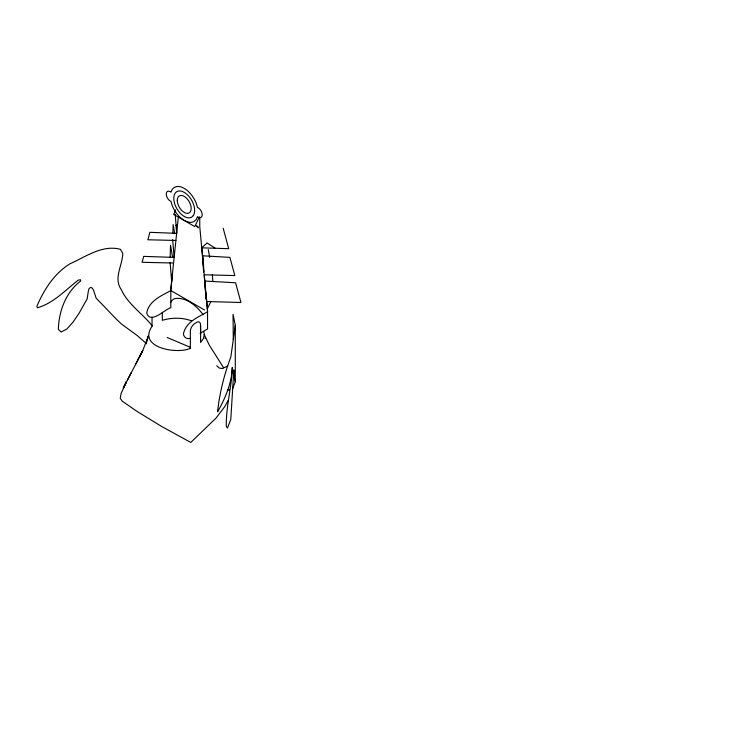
<?xml version="1.0" encoding="UTF-8"?>
<svg xmlns="http://www.w3.org/2000/svg" width="737" height="737" viewBox="0 0 737 737"><rect width="100%" height="100%" fill="white"/><g stroke="black" fill="none" stroke-linecap="round" stroke-linejoin="round"><path stroke-width="1.11" d="M170.146 257.185L170.533 245.209L172.615 257.453M172.863 233.224L173.14 224.61L174.715 233.666M175.259 214.375L176.631 233.334L149.915 232.321L147.833 239.783L175.894 240.446M175.351 212.118L175.443 209.861M180.611 218.382L180.629 217.848A19.659 11.35 60 0 1 172.182 205.494L170.956 201.358L170.321 201.09A5.749 3.317 60 0 1 166.258 194.043A5.749 3.317 60 0 1 170.321 191.703L170.956 192.164L172.182 189.446A19.659 11.35 60 0 1 196.263 203.348L197.498 207.484L198.133 207.751A5.749 3.317 60 0 1 202.196 214.799A5.749 3.317 60 0 1 198.133 217.139L197.498 216.678L196.263 219.396A19.659 11.35 60 0 1 187.824 222.003L184.222 220.474L180.629 217.848M178.262 217.682L170.818 289.484L170.818 307.771C166.138 308.167 150.449 325.091 146.718 313.068C148.588 301.037 161.578 295.73 170.818 290.544L172.44 273.731M233.288 339.527L233.039 314.33L235.287 325.33L230.865 356.883C224.241 374.497 219.497 393.162 217.608 411.836C225.227 398.302 231.786 383.231 232.284 367.404C231.796 387.22 225.9 406.474 226.314 426.364L227.475 428.031L230.792 419.399L233.841 369.836L234.338 377.897L235.287 381.72L232.643 388.639M228.138 400.486L224.886 406.446L215.978 418.155L190.772 442.421L161.808 426.576L136.667 411.163L122.149 401.075L120.242 398.247L121.052 393.595L126.442 381.628L123.282 387.892M146.599 341.775L148.524 335.455M146.331 342.327L148.321 336.127M148.201 336.505L143.162 349.55L135.553 364.622M170.818 302.419L171.62 300.65L174.531 298.623C186.268 296.707 196.595 305.975 203.145 314.662M175.452 210.552L173.656 214.375L194.798 226.581L199.303 217.047M211.003 301.341L207.337 308.757L207.548 311.751C198.981 316.827 187.631 321.028 184.121 331.438C181.836 335.243 185.761 339.757 189.851 338.412M126.478 381.536L123.65 387.395L142.794 350.471L139.523 356.957M127.437 380.052L131.112 372.784M205.918 293.059L206.701 301.534L240.944 302.492L235.582 282.768L204.803 281.055L206.065 299.231L204.223 274.763L234.836 275.574L229.898 257.379L202.463 255.785L203.624 271.99L203.486 263.256L201.726 247.825L207.088 242.915L215.222 248.258M227.742 366.059L222.353 368.509L219.377 368.067L216.733 365.764M176.419 225.209L175.876 225.55L176.429 225.209L176.64 233.334M152.034 317.103L152.043 326.261C137.285 347.689 176.926 354.543 190.422 348.334M200.077 333.29L207.548 328.978L207.548 310.692L199.755 226.554L199.755 217.139M190.339 348.371L190.358 331.189A7.287 4.717 -53 0 1 196.153 322.695A7.315 3.63 -66.1 0 1 200.473 323.829L200.63 333.852M227.318 390.149L229.4 389.901M173.554 263.017L142.084 262.289L143.733 256.384L174.144 257.397L172.661 239.672M201.726 247.825L228.71 248.691L223.164 228.175M190.588 347.403L167.17 337.518M191.583 320.871C182.279 317.361 171.73 317.509 162.315 320.319L162.315 312.304M170.818 290.544L204.49 309.991M196.355 225.614L198.152 227.005M146.7 343.847L137.478 335.75L121.642 324.142L116.17 319.001L96.132 298.107L93.608 290.424L92.374 288.167L90.642 287.393L89.14 288.517L88.366 290.931L87.206 298.78L78.979 313.4L73.037 322.097L66.874 329.006L61.171 332.018L58.37 329.402C58.785 311.217 65.851 292.248 80.665 280.99L80.526 279.793L78.362 280.051C65.427 290.028 53.451 303.34 37.347 307.762L36.85 306.334C43.944 289.761 54.133 273.648 69.785 263.883C85.639 256.863 102.157 244.5 120.407 249.299L122.766 253.362C122.582 265.578 113.176 278.181 121.31 289.632C127.989 304.427 142.49 313.501 152.347 325.966M196.908 226.452L198.198 227.788M223.597 367.772L209.253 345.027L204.158 334.386M203.716 331.512L204.361 334.349L203.412 338.532L200.602 342.438L200.621 325.257M205.015 337.887L205.144 338.449M208.267 249.603L209.723 257.37M212.302 274.781L212.919 281.368M206.701 301.534L207.337 308.757M170.1 262.639L171.666 281.313M187.824 222.003L187.843 222.565M235.287 325.33L235.287 381.72M193.26 215.655L191.602 217.194A14.749 8.512 60 0 1 174.429 202.878A14.749 8.512 60 0 1 185.134 192.947A14.749 8.512 60 0 1 193.26 215.655M177.276 200.409A9.83 5.675 60 0 0 187.705 213.38A9.83 5.675 60 0 0 187.705 199.478A9.83 5.675 60 0 0 177.276 200.409"/></g></svg>
